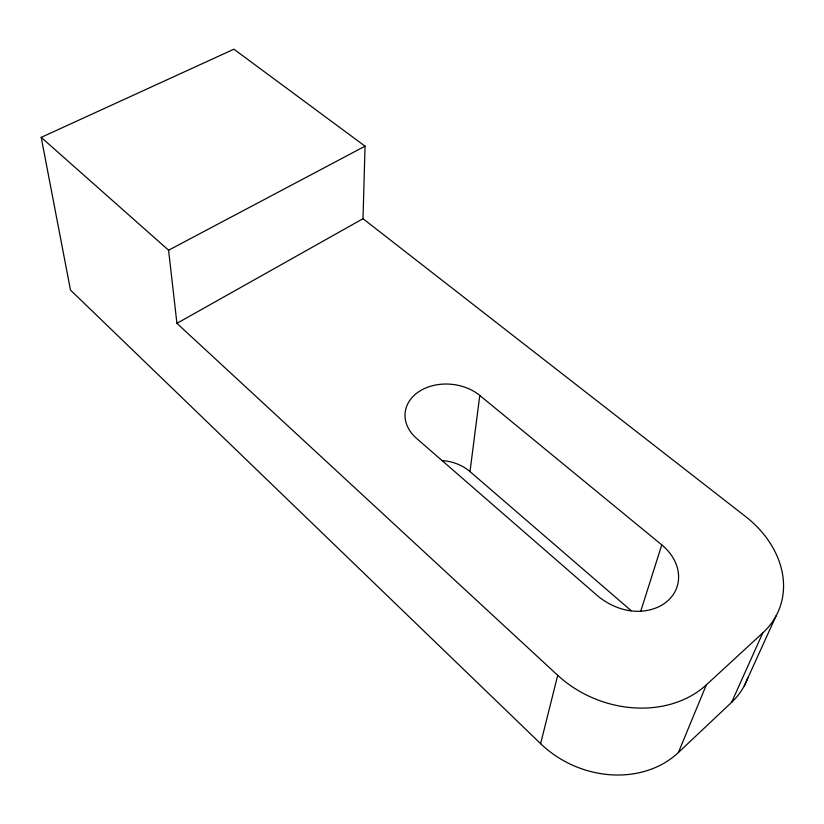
<?xml version="1.0" encoding="UTF-8"?>
<svg xmlns="http://www.w3.org/2000/svg" width="824" height="824" viewBox="0 0 824 824"><rect width="100%" height="100%" fill="white"/><g stroke="black" fill="none" stroke-linecap="round" stroke-linejoin="round"><path stroke-width="1.24" d="M731.599 702.347L762.777 632.904A101.558 79.258 21.2 0 0 745.37 516.37L363.003 218.71L365.053 146.178L233.903 49.203L41.2 137.371L70.483 290.058L540.616 743.67A96.758 81.823 24 0 0 678.379 752.539L731.599 702.347A94.636 76.91 23.7 0 0 747.934 677.637M631.05 610.594L469.999 471.586L479.774 395.448A43.734 33.145 6.1 0 0 418.551 391.894A43.734 33.145 6.1 0 0 416.573 438.399L598.76 596.854C608.957 604.764 620.925 610.193 633.944 611.181A48.698 38.749 19 0 0 676.185 589.139A48.698 38.749 19 0 0 661.775 544.891L479.774 395.448M540.616 743.67L557.714 675.309L176.923 323.338L168.58 250.218L41.2 137.371M640.763 611.151L661.775 544.891M678.379 752.539L706.343 684.857L762.777 632.904M744.288 685.836L776.105 615.847M176.923 323.338L363.003 218.71M168.58 250.218L365.053 146.178M706.343 684.857A104.009 84.707 21 0 1 557.714 675.309M441.849 460.544A40.963 32.558 6.4 0 1 469.999 471.586"/></g></svg>
